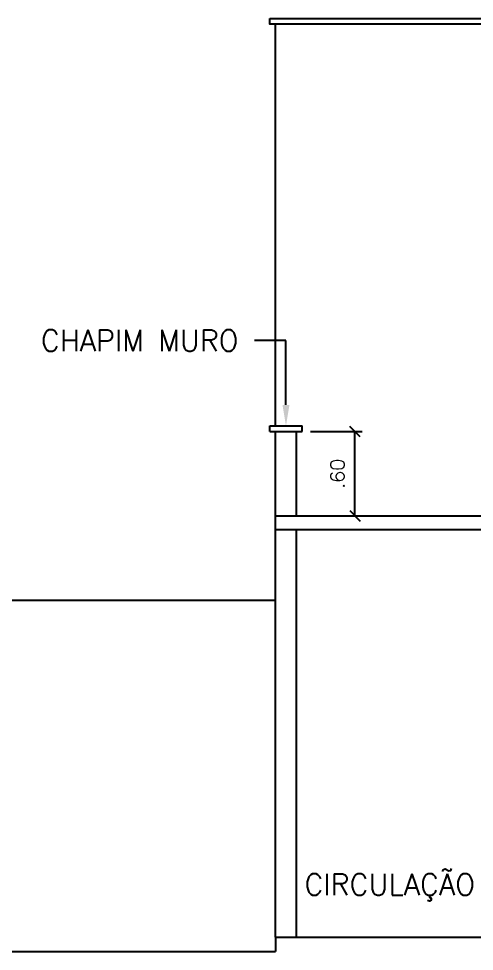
# Model space of a CAD drawing. Header units: millimetres. Extents: x 45003 to 46969, y 6653 to 6979.
# Drawn here: x 45080.93 to 45084.18, y 6793.85 to 6800.49 of the extents above; entities that cross this region are included whole.
import ezdxf
from ezdxf import colors
from ezdxf.entities.mleader import LeaderData, LeaderLine
from ezdxf.math import Vec2, Vec3

# ---------------------------------------------------------------- set-up
doc = ezdxf.new("R2010")
doc.units = ezdxf.units.MM
for name, color, linetype in [('ARQ-ALVENARIA', 4, 'Continuous'), ('ARQ-COTAS', 30, 'Continuous'), ('ARQ-PENA-01', 1, 'Continuous'), ('ARQ-PENA-02', 2, 'Continuous'), ('ARQ-PENA-06', 6, 'Continuous'), ('ARQ-PENA-FINA-CINZA', 8, 'Continuous'), ('ARQ-TEXTO3', 3, 'Continuous')]:
    doc.layers.add(name, color=color, linetype=linetype)
doc.styles.add('ROMANS', font='romans.shx')
doc.styles.add('Romans_Anot', font='romans.shx')
doc.dimstyles.new('Escala 1-50', dxfattribs={"dimscale": 0.5, "dimtxt": 0.2, "dimasz": 0.15, "dimexe": 0.1, "dimexo": 0.2, "dimgap": 0.15, "dimtad": 1, "dimzin": 4, "dimdsep": 46, "dimtxsty": 'Romans_Anot', "dimblk": 'OBLIQUE', "dimcen": 0.25, "dimclrd": 256, "dimclre": 256, "dimclrt": 2, "dimadec": 0, "dimazin": 0, "dimtfac": 1, "dimtix": 1, "dimtmove": 2, "dimatfit": 3, "dimfxl": 0, "dimlwd": -1, "dimlwe": -1, "dimarcsym": 0})

# ---------------------------------------------------------------- blocks, each defined once
blk = doc.blocks.new('_Oblique')
at = {"color": 0, "linetype": 'ByBlock', "lineweight": -2}
blk.add_line((-0.5, -0.5), (0.5, 0.5), dxfattribs=at)
blk = doc.blocks.new('*D184')
at = {"layer": 'ARQ-COTAS', "transparency": 16777216}
for p, q in [((45083.0118, 6797.5484), (45083.3782, 6797.5484)), ((45083.3282, 6796.9484), (45083.3282, 6797.5484)), ((45083.0118, 6796.9484), (45083.3782, 6796.9484))]:
    blk.add_line(p, q, dxfattribs=at)
at = {"layer": 'Defpoints', "color": 0, "transparency": 16777216}
for p in [(45082.9118, 6797.5484), (45083.3282, 6797.5484), (45082.9118, 6796.9484)]:
    blk.add_point(p, dxfattribs=at)
at = {"layer": 'ARQ-COTAS', "transparency": 16777216, "xscale": 0.075, "yscale": 0.075, "zscale": 0.075}
for p, rotation in [((45083.3282, 6797.5484), 90), ((45083.3282, 6796.9484), 270)]:
    blk.add_blockref('_Oblique', p, dxfattribs=dict(at, rotation=rotation))
at = {"layer": 'ARQ-COTAS', "color": 2, "transparency": 16777216, "insert": (45083.2032, 6797.2484), "char_height": 0.1, "attachment_point": 5, "rotation": 90, "style": 'Romans_Anot'}
blk.add_mtext('.60', dxfattribs=at)

msp = doc.modelspace()

# ---------------------------------------------------------------- linework, layer by layer
at = {"layer": 'ARQ-ALVENARIA'}
for p, q in [((45082.7618, 6796.9484), (45082.7618, 6797.5484)), ((45082.9118, 6796.9484), (45082.9118, 6797.5484))]:
    msp.add_line(p, q, dxfattribs=at)
at = {"layer": 'ARQ-PENA-01'}
msp.add_line((45082.7618, 6797.5884), (45082.7618, 6800.4484), dxfattribs=at)
msp.add_lwpolyline([(45082.7218, 6800.4884), (45089.9518, 6800.4884), (45089.9518, 6800.4484), (45082.7218, 6800.4484)], close=True, dxfattribs=at)
at = {"layer": 'ARQ-PENA-02'}
for p, q in [((45082.7218, 6797.5484), (45082.7218, 6797.5884)), ((45082.7218, 6797.5884), (45082.9518, 6797.5884)), ((45082.9518, 6797.5484), (45082.9518, 6797.5884)), ((45082.7218, 6797.5484), (45082.9518, 6797.5484)), ((45082.7618, 6793.9484), (45082.7618, 6796.8484)), ((45082.9118, 6793.9484), (45082.9118, 6796.8484))]:
    msp.add_line(p, q, dxfattribs=at)
at = {"layer": 'ARQ-PENA-06'}
for p, q in [((45082.7618, 6796.8484), (45082.7618, 6796.9484)), ((45082.7618, 6793.9484), (45089.9118, 6793.9484)), ((45082.7618, 6793.9484), (45082.7618, 6793.8484)), ((45073.7118, 6793.8484), (45082.7618, 6793.8484))]:
    msp.add_line(p, q, dxfattribs=at)
for points in [[(45082.7618, 6796.9484), (45089.9118, 6796.9484)], [(45089.9118, 6796.8484), (45082.7618, 6796.8484)]]:
    msp.add_lwpolyline(points, dxfattribs=at)
at = {"layer": 'ARQ-PENA-FINA-CINZA'}
msp.add_line((45073.8618, 6796.3484), (45082.7618, 6796.3484), dxfattribs=at)

# ---------------------------------------------------------------- texts
at = {"layer": 'ARQ-TEXTO3', "insert": (45083.5757, 6794.3029), "char_height": 0.15, "attachment_point": 5, "style": 'ROMANS'}
msp.add_mtext('CIRCULAÇÃO', dxfattribs=at)

# ---------------------------------------------------------------- dimensions: what is measured, and where the dimension line sits
at = {"layer": 'ARQ-COTAS'}
dim = msp.add_aligned_dim(p1=(45082.9118, 6796.9484), p2=(45082.9118, 6797.5484), distance=-0.4165, dimstyle='Escala 1-50', dxfattribs=at)
dim.commit()
dim.dimension.update_dxf_attribs({"geometry": '*D184', "text_midpoint": (45083.2032, 6797.2484)})

# ---------------------------------------------------------------- leaders
ml = msp.add_multileader_mtext('Standard', dxfattribs=at)
ml.set_content('CHAPIM MURO', color=2, style='Romans_Anot')
ml.set_leader_properties(color=256, linetype='ByLayer', lineweight=-1)
ml.build(insert=Vec2(0, 0))
ml.multileader.update_dxf_attribs({"dogleg_length": 0.3, "arrow_head_size": 0.15, "scale": 0.75})
ctx = ml.context
ctx.base_point, ctx.scale, ctx.char_height, ctx.arrow_head_size, ctx.landing_gap_size, ctx.plane_origin = Vec3(45080.8296, 6798.197), 0.75, 0.15, 0.15, 0.1125, Vec3(45082.8368, 6797.5484)
ctx.text_align_type = 2
notes = []
notes.append((ctx, [(0, (1, 1, 0), (45082.8368, 6798.197), (-1, 0), 0.225, [(0, [(45082.8368, 6797.5884)], 0, [])])]))
ctx.mtext.insert, ctx.mtext.alignment, ctx.mtext.flow_direction = Vec3(45082.4993, 6798.272), 3, 5
for ctx, leaders in notes:
    for number, flags, end, landing, length, lines in leaders:
        leader = LeaderData()
        leader.index, (leader.has_last_leader_line, leader.has_dogleg_vector, leader.attachment_direction) = number, flags
        leader.last_leader_point, leader.dogleg_vector, leader.dogleg_length = Vec3(end), Vec3(landing), length
        for number, points, colour, breaks in lines:
            line = LeaderLine()
            line.index, line.vertices, line.color, line.breaks = number, Vec3.list(points), colors.encode_raw_color(colour), breaks
            leader.lines.append(line)
        ctx.leaders.append(leader)

doc.saveas('drawing.dxf')
